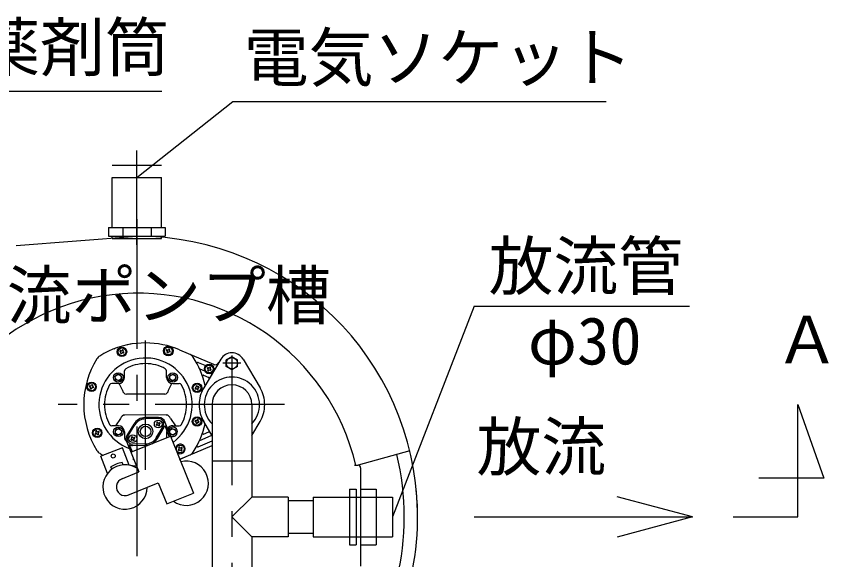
# Model space of a CAD drawing. Units: millimetres, scale not verified. Extents: x -9523 to 7796, y -6970 to 5108.
# Drawn here: x -4247 to -3307, y 159 to 788 of the extents above; entities that cross this region are included whole.
import ezdxf
from ezdxf.enums import TextEntityAlignment as Align

# ---------------------------------------------------------------- set-up
doc = ezdxf.new("R2010")
doc.units = ezdxf.units.MM
doc.header["$LTSCALE"] = 30
doc.linetypes.add('CHAIN1', pattern=[8, 5, -1, 1, -1])
for name, color, linetype, lineweight in [('0-0_KUTAI', 4, 'Continuous', 25), ('0-1_KIKI', 3, 'Continuous', 25), ('1-5_15', 3, 'Continuous', 25)]:
    doc.layers.add(name, color=color, linetype=linetype, lineweight=lineweight)
doc.styles.add('MS Gothic', font='')
doc.styles.get('MS Gothic').set_extended_font_data('MS Gothic')

msp = doc.modelspace()

# ---------------------------------------------------------------- linework, layer by layer
at = {"layer": '0-0_KUTAI'}
msp.add_lwpolyline([(-4078.65, 701.06), (-4304.73, 701.06), (-4734.96, 165.2)], dxfattribs=at)
at = {"layer": '0-1_KIKI', "linetype": 'CHAIN1'}
for p, q in [((-4107.7, 523.8), (-4107.7, 633.05)), ((-4107.7, 553.18), (-4107.7, -157.88)), ((-4097.7, 263.05), (-4097.7, 412.76)), ((-3997.7, 395.4), (-3997.7, 12.3)), ((-3936.66, 338.58), (-4198.89, 338.58))]:
    msp.add_line(p, q, dxfattribs=at)
at = {"layer": '0-1_KIKI'}
for p, q in [((-4136.2, 615.86), (-4079.2, 615.86)), ((-4136.2, 601.48), (-4079.2, 601.48)), ((-4136.2, 543.58), (-4136.2, 601.48)), ((-4079.2, 543.58), (-4079.2, 601.48)), ((-4140.61, 543.58), (-4074.79, 543.58)), ((-4124.15, 543.58), (-4124.15, 533.58)), ((-4091.25, 543.58), (-4091.25, 533.58)), ((-4074.79, 543.58), (-4074.79, 533.58)), ((-4247.37, 522.83), (-4107.7, 533.58)), ((-4136.2, 530.98), (-4136.2, 533.58)), ((-4136.2, 530.98), (-4079.2, 530.98)), ((-4079.2, 530.98), (-4079.2, 533.58)), ((-4127.09, 400.97), (-4127.3, 400.48)), ((-4126.38, 399.63), (-4127.14, 400.04)), ((-4126.66, 401.16), (-4125.85, 400.9)), ((-4126.37, 398.12), (-4126.1, 398.94)), ((-4125.69, 397.48), (-4126.17, 397.69)), ((-4124.84, 398.4), (-4125.24, 397.64)), ((-4125.15, 401.18), (-4124.75, 401.94)), ((-4124.3, 402.1), (-4123.81, 401.89)), ((-4123.32, 398.41), (-4124.14, 398.68)), ((-4123.62, 401.46), (-4123.88, 400.64)), ((-4123.6, 399.95), (-4122.84, 399.54)), ((-4122.89, 398.61), (-4122.69, 399.1)), ((-4073.41, 401.91), (-4073.62, 401.42)), ((-4072.7, 400.57), (-4073.46, 400.98)), ((-4072.98, 402.1), (-4072.17, 401.84)), ((-4072.69, 399.06), (-4072.42, 399.88)), ((-4072.01, 398.42), (-4072.49, 398.63)), ((-4071.16, 399.34), (-4071.56, 398.58)), ((-4071.47, 402.12), (-4071.07, 402.88)), ((-4070.62, 403.04), (-4070.13, 402.83)), ((-4069.64, 399.35), (-4070.46, 399.62)), ((-4069.94, 402.4), (-4070.2, 401.58)), ((-4069.92, 400.89), (-4069.16, 400.48)), ((-4069.21, 399.55), (-4069.01, 400.04)), ((-4058.41, 402.03), (-4019.19, 385.27)), ((-4036.89, 387.4), (-4029.23, 384.13)), ((-4010.59, 391.24), (-4030.36, 358)), ((-3987.2, 386.57), (-4008.2, 386.57)), ((-4004.2, 382.82), (-4004.2, 390.33)), ((-3991.2, 382.82), (-3991.2, 390.33)), ((-3984.81, 391.24), (-3965.04, 358)), ((-4122.17, 370.04), (-4122.16, 377.56)), ((-4073.23, 370.05), (-4073.23, 377.56)), ((-4034.91, 380.03), (-4029.6, 377.76)), ((-4025.95, 381.35), (-4026.22, 380.9)), ((-4025.43, 379.93), (-4026.13, 380.44)), ((-4025.62, 378.43), (-4025.24, 379.21)), ((-4025.5, 381.49), (-4024.72, 381.11)), ((-4025.03, 377.71), (-4025.48, 377.98)), ((-4024.06, 378.5), (-4024.56, 377.81)), ((-4024, 381.3), (-4023.49, 382)), ((-4022.56, 378.31), (-4023.33, 378.69)), ((-4023.03, 382.09), (-4022.58, 381.83)), ((-4022.44, 381.37), (-4022.82, 380.6)), ((-4022.63, 379.87), (-4021.93, 379.37)), ((-4022.1, 378.45), (-4021.84, 378.9)), ((-4019.87, 375.64), (-4018.33, 378.24)), ((-3997.7, 379.07), (-4004.2, 382.82)), ((-3991.2, 382.82), (-3997.7, 379.07)), ((-4133.07, 371.09), (-4130.21, 373.96)), ((-4128.12, 366.14), (-4125.26, 369.01)), ((-4070.13, 369.01), (-4069.09, 372.91)), ((-4070.13, 369.01), (-4067.28, 366.15)), ((-4069.09, 372.91), (-4065.19, 373.95)), ((-4067.28, 366.15), (-4063.37, 367.2)), ((-4065.19, 373.95), (-4062.33, 371.09)), ((-4063.37, 367.2), (-4062.33, 371.09)), ((-4030.41, 372.67), (-4024.47, 370.13)), ((-4022.02, 374.52), (-4021.64, 374.36)), ((-4162.58, 359.72), (-4162.43, 360.22)), ((-4161.58, 358.97), (-4162.38, 359.29)), ((-4162.02, 360.46), (-4161.18, 360.29)), ((-4161.41, 357.47), (-4161.23, 358.31)), ((-4160.52, 360.64), (-4160.2, 361.43)), ((-4159.92, 357.91), (-4160.24, 357.11)), ((-4159.27, 361.48), (-4159.77, 361.64)), ((-4158.41, 358.08), (-4159.25, 358.26)), ((-4159.03, 361.08), (-4159.2, 360.24)), ((-4158.85, 359.57), (-4158.05, 359.25)), ((-4157.85, 358.82), (-4158, 358.32)), ((-4129.16, 363.05), (-4136.68, 363.04)), ((-4124.24, 355.33), (-4128.16, 363.12)), ((-4071.17, 355.33), (-4067.25, 363.12)), ((-4066.23, 363.05), (-4058.72, 363.05)), ((-4040.4, 357.65), (-4040.25, 357.15)), ((-4039.4, 358.4), (-4040.2, 358.08)), ((-4039.22, 359.91), (-4039.05, 359.07)), ((-4038.98, 360.31), (-4038.48, 360.47)), ((-4037.73, 359.47), (-4038.05, 360.26)), ((-4036.23, 359.29), (-4037.07, 359.12)), ((-4036.67, 357.8), (-4035.87, 358.12)), ((-4035.67, 358.55), (-4035.82, 359.05)), ((-4161.17, 357.06), (-4160.67, 356.9)), ((-4075.49, 350.58), (-4119.91, 350.58)), ((-4039.84, 356.91), (-4039, 357.09)), ((-4038.33, 356.74), (-4038.01, 355.94)), ((-4037.08, 355.89), (-4037.58, 355.73)), ((-4036.84, 356.3), (-4037.02, 357.14)), ((-4020.7, 338.58), (-4020.7, 78.58)), ((-3974.7, 338.58), (-3974.7, 231.58)), ((-4126.58, 322.45), (-4132.29, 314.12)), ((-4073.75, 326.6), (-4121.8, 326.58)), ((-4082.67, 323.86), (-4097.97, 323.61)), ((-4082.64, 322.36), (-4097.94, 322.12)), ((-4076.05, 320.12), (-4042.13, 236.06)), ((-4068.83, 322.45), (-4063.12, 314.12)), ((-4040.4, 319.51), (-4040.25, 320.01)), ((-4039.84, 320.25), (-4039, 320.07)), ((-4038.33, 320.42), (-4038.01, 321.22)), ((-4037.08, 321.27), (-4037.58, 321.43)), ((-4036.84, 320.86), (-4037.02, 320.02)), ((-4129.17, 314.11), (-4136.68, 314.11)), ((-4128.12, 311.02), (-4125.26, 308.15)), ((-4111.42, 315.84), (-4119.29, 302.72)), ((-4118.01, 301.95), (-4110.14, 315.07)), ((-4085.27, 300.16), (-4077.4, 313.28)), ((-4084.92, 314.69), (-4085.18, 315.14)), ((-4085.08, 315.6), (-4084.38, 316.1)), ((-4084.19, 316.83), (-4084.54, 317.61)), ((-4083.69, 314.91), (-4084.47, 314.55)), ((-4083.95, 318.32), (-4084.4, 318.06)), ((-4083.97, 299.39), (-4076.12, 312.51)), ((-4083.48, 318.22), (-4082.99, 317.51)), ((-4082.47, 314.01), (-4082.97, 314.71)), ((-4082.27, 317.31), (-4081.49, 317.68)), ((-4081.56, 314.17), (-4082.01, 313.91)), ((-4081.77, 315.4), (-4081.41, 314.63)), ((-4080.87, 316.62), (-4081.58, 316.13)), ((-4081.04, 317.54), (-4080.77, 317.08)), ((-4077.45, 319.57), (-4076.7, 317.72)), ((-4075.33, 314.32), (-4070.15, 301.48)), ((-4067.28, 311.02), (-4070.14, 308.16)), ((-4067.28, 311.02), (-4063.37, 309.98)), ((-4066.24, 314.11), (-4058.72, 314.12)), ((-4063.12, 314.12), (-4058.73, 314.11)), ((-4039.4, 318.76), (-4040.2, 319.08)), ((-4039.22, 317.25), (-4039.05, 318.09)), ((-4038.98, 316.85), (-4038.48, 316.69)), ((-4037.73, 317.69), (-4038.05, 316.9)), ((-4036.23, 317.87), (-4037.07, 318.04)), ((-4036.67, 319.36), (-4035.87, 319.04)), ((-4035.67, 318.61), (-4035.82, 318.11)), ((-4020.39, 302.38), (-4030.36, 319.15)), ((-3974.7, 302.91), (-3965.04, 319.15)), ((-4155.59, 304.52), (-4155.86, 304.97)), ((-4155.77, 305.44), (-4155.07, 305.94)), ((-4154.89, 306.67), (-4155.27, 307.45)), ((-4154.36, 304.77), (-4155.14, 304.39)), ((-4154.68, 308.17), (-4155.13, 307.9)), ((-4154.22, 308.08), (-4153.71, 307.38)), ((-4153.13, 303.89), (-4153.64, 304.58)), ((-4152.98, 307.2), (-4152.21, 307.58)), ((-4152.67, 303.79), (-4152.21, 304.07)), ((-4152.46, 305.29), (-4152.08, 304.52)), ((-4151.58, 306.53), (-4152.28, 306.02)), ((-4151.76, 307.44), (-4151.49, 306.99)), ((-4133.07, 306.07), (-4130.21, 303.2)), ((-4122.17, 307.11), (-4122.16, 299.6)), ((-4114.67, 283.51), (-4068.76, 302.04)), ((-4113.4, 301.32), (-4113.85, 301.06)), ((-4112.93, 301.22), (-4112.44, 300.51)), ((-4073.23, 307.12), (-4073.24, 300.23)), ((-4070.14, 308.16), (-4069.09, 304.26)), ((-4069.09, 304.26), (-4065.19, 303.21)), ((-4034.91, 297.12), (-4021.64, 302.79)), ((-4030.41, 304.48), (-4024.47, 307.02)), ((-4120.13, 297.04), (-4105.42, 260.6)), ((-4116.66, 292.4), (-4113.29, 284.07)), ((-4114.37, 297.69), (-4114.63, 298.14)), ((-4114.53, 298.6), (-4113.83, 299.09)), ((-4113.64, 299.82), (-4113.99, 300.61)), ((-4113.14, 297.91), (-4113.92, 297.55)), ((-4097.7, 293.12), (-4112.76, 292.86)), ((-4111.92, 297.01), (-4112.42, 297.71)), ((-4111.72, 300.31), (-4110.94, 300.68)), ((-4111.01, 297.17), (-4111.46, 296.91)), ((-4111.22, 298.4), (-4110.86, 297.63)), ((-4110.33, 299.62), (-4111.03, 299.13)), ((-4110.49, 300.54), (-4110.22, 300.08)), ((-4036.89, 289.75), (-4020.7, 296.67)), ((-4124.48, 288.65), (-4149.42, 279.08)), ((-4116.77, 268.55), (-4124.48, 288.65)), ((-4112.74, 291.37), (-4097.7, 291.6)), ((-4059.45, 286.03), (-4059.14, 285.61)), ((-4059.41, 286.51), (-4058.77, 287.08)), ((-4058.66, 287.82), (-4059.12, 288.55)), ((-4059.03, 289.02), (-4058.61, 289.34)), ((-4057.94, 285.98), (-4058.67, 285.53)), ((-4058.14, 289.29), (-4057.57, 288.65)), ((-4057.97, 275.31), (-4020.7, 291.23)), ((-4056.62, 285.24), (-4057.2, 285.88)), ((-4056.82, 288.55), (-4056.09, 289)), ((-4055.73, 285.51), (-4056.15, 285.19)), ((-4056.1, 286.71), (-4055.64, 285.98)), ((-4055.36, 288.02), (-4056, 287.45)), ((-4055.31, 288.5), (-4055.63, 288.92)), ((-3791.79, 284.92), (-3851.7, 268.58)), ((-4141.71, 258.98), (-4149.42, 279.08)), ((-4112, 275.9), (-4112.1, 275.39)), ((-4111.15, 274.78), (-4111.85, 274.98)), ((-4110.69, 273.27), (-4110.66, 273.57)), ((-4110.38, 272.88), (-4110.41, 272.89)), ((-4058.41, 275.12), (-4047.04, 279.97)), ((-4020.7, 273.58), (-3974.7, 273.58)), ((-4136.77, 263.84), (-4137.75, 266.41)), ((-4123.69, 268.86), (-4124.68, 271.42)), ((-3855.75, 268.58), (-3851.7, 268.58)), ((-3848.7, 265.58), (-3848.7, 151.58)), ((-4125.82, 252.36), (-4105.42, 260.6)), ((-4118.27, 233.64), (-4082.92, 247.91)), ((-4082.92, 247.91), (-4073.09, 223.56)), ((-4073.09, 223.56), (-4042.13, 236.06)), ((-3861.7, 240.78), (-3861.7, 176.38)), ((-3848.7, 240.78), (-3830.7, 240.78)), ((-3830.7, 240.78), (-3830.7, 176.38)), ((-3932.7, 231.58), (-3974.7, 231.58)), ((-3932.7, 231.58), (-3932.7, 185.58)), ((-3932.7, 227.58), (-3903.7, 227.58)), ((-3903.7, 231.58), (-3811.7, 231.58)), ((-3903.7, 231.58), (-3903.7, 185.58)), ((-3811.7, 231.58), (-3811.7, 185.58)), ((-3464.56, 208.58), (-3551.5, 231.87)), ((-3932.7, 189.58), (-3903.7, 189.58)), ((-3932.7, 185.58), (-3974.7, 185.58)), ((-3974.7, 185.58), (-3974.7, 78.58)), ((-3903.7, 185.58), (-3811.7, 185.58)), ((-3861.7, 176.38), (-3853.7, 176.38)), ((-3848.7, 176.38), (-3830.7, 176.38))]:
    msp.add_line(p, q, dxfattribs=at)
at = {"layer": '0-1_KIKI', "color": 4}
for q in [(-3811.7, 208.58), (-3467.96, 452.63)]:
    msp.add_line((-3717.15, 452.63), q, dxfattribs=at)
msp.add_lwpolyline([(-4107.7, 601.48), (-3996.43, 689.57), (-3564.45, 689.57)], dxfattribs=at)
at = {"layer": '0-1_KIKI'}
for points in [[(-4140.61, 543.58), (-4140.61, 533.58), (-4074.79, 533.58)], [(-3991.2, 390.33), (-3997.7, 394.08), (-4004.2, 390.33)], [(-4128.12, 366.14), (-4132.03, 367.19), (-4133.07, 371.09)], [(-4125.26, 369.01), (-4126.31, 372.91), (-4130.21, 373.96)], [(-3417.48, 208.58), (-3342.48, 208.58), (-3342.48, 338.58), (-3312.48, 253.58), (-3387.48, 253.58)], [(-4128.12, 311.02), (-4132.03, 309.97), (-4133.07, 306.07)], [(-4125.26, 308.15), (-4126.31, 304.25), (-4130.21, 303.2)], [(-4063.37, 309.98), (-4062.33, 306.07), (-4065.19, 303.21)], [(-3861.7, 240.78), (-3853.7, 240.78), (-3853.7, 176.38)], [(-3974.7, 231.58), (-3997.7, 208.58), (-3974.7, 185.58)], [(-3717.31, 208.58), (-3464.56, 208.58), (-3551.5, 185.28)]]:
    msp.add_lwpolyline(points, dxfattribs=at)
for centre, radius in [((-4124.99, 399.79), 5.5), ((-4071.31, 400.73), 5.5), ((-4071.31, 400.73), 4.5), ((-4124.99, 399.79), 4.5), ((-3997.7, 386.57), 6.5), ((-4024.03, 379.9), 5.5), ((-4024.03, 379.9), 4.5), ((-4129.17, 370.04), 5.5), ((-4129.17, 370.04), 3.5), ((-4066.23, 370.05), 5.5), ((-4066.23, 370.05), 3.5), ((-4160.22, 359.27), 5.5), ((-4160.22, 359.27), 4.5), ((-4038.03, 358.1), 5.5), ((-4038.03, 358.1), 4.5), ((-4082.98, 316.12), 4.5), ((-4038.03, 319.06), 5.5), ((-4038.03, 319.06), 4.5), ((-4153.67, 305.98), 5.5), ((-4153.67, 305.98), 4.5), ((-4129.17, 307.11), 5.5), ((-4129.17, 307.11), 3.5), ((-4097.7, 307.61), 8.5), ((-4097.7, 307.61), 6.05), ((-4066.24, 307.11), 3.5), ((-4112.43, 299.12), 4.5), ((-4057.38, 287.27), 4.5), ((-4135.12, 279.1), 2.35)]:
    msp.add_circle(centre, radius, dxfattribs=at)
for centre, radius, start, end in [((-4107.7, 208.58), 325, 1.18552, 90), ((-4106.2, 208.58), 259, 13.395, 180), ((-4097.7, 310.07), 100, 95.739, 122.061), ((-4097.7, 310.07), 100, 78.423, 101.73), ((-4097.7, 310.07), 100, 66.864, 90), ((-4134.59, 405.17), 2, 291.201, 296.077), ((-4126.98, 400.35), 0.35, 157, 242), ((-4126.77, 400.83), 0.35, 72, 157), ((-4126.66, 399.12), 0.584, 342, 61.998), ((-4126.03, 398.01), 0.35, 162, 247.003), ((-4125.66, 401.45), 0.584, 252.002, 332), ((-4125.55, 397.8), 0.35, 246.997, 332), ((-4124.32, 398.12), 0.584, 72.002, 152), ((-4124.44, 401.77), 0.35, 66.997, 152), ((-4123.33, 400.46), 0.584, 162, 241.998), ((-4123.95, 401.57), 0.35, 342, 67.003), ((-4123.21, 398.75), 0.35, 252, 337), ((-4123.01, 399.23), 0.35, 337, 62), ((-4073.3, 401.29), 0.35, 157, 242), ((-4073.09, 401.77), 0.35, 72, 157), ((-4072.98, 400.06), 0.584, 342, 61.998), ((-4072.35, 398.95), 0.35, 162, 247.003), ((-4071.98, 402.39), 0.584, 252.002, 332), ((-4071.87, 398.74), 0.35, 246.997, 332), ((-4070.64, 399.06), 0.584, 72.002, 152), ((-4070.76, 402.71), 0.35, 66.997, 152), ((-4069.65, 401.4), 0.584, 162, 241.998), ((-4070.27, 402.51), 0.35, 342, 67.003), ((-4069.53, 399.69), 0.35, 252, 337), ((-4069.33, 400.17), 0.35, 337, 62), ((-4050.97, 387.98), 10, 33.295, 66.864), ((-3997.7, 383.57), 15, 30.738, 149.262), ((-4069.2, 338.58), 100, 147.939, 180), ((-4145.47, 386.35), 10, 122.061, 147.939), ((-4097.7, 338.58), 54, 306.092, 249.674), ((-4097.7, 338.58), 47.5, 90, 118.841), ((-4097.7, 338.58), 47.5, 61.159, 90), ((-4072.79, 386.71), 1, 320.589, 330), ((-4126.2, 338.58), 100, 12.837, 33.295), ((-4037.29, 386.48), 1, 66.864, 208.315), ((-4017.23, 389.87), 5, 246.864, 329.262), ((-4119.16, 377.56), 3, 118.841, 180), ((-4076.23, 377.56), 3, 0, 61.159), ((-4068.46, 384.21), 1, 150, 159.411), ((-4034.52, 380.95), 1, 204.807, 246.864), ((-4030.39, 375.92), 2, 32.051, 66.864), ((-4028.44, 385.97), 2, 246.864, 306.045), ((-4025.92, 380.72), 0.35, 149.26, 234.26), ((-4025.65, 381.17), 0.35, 64.26, 149.26), ((-4025.3, 378.28), 0.35, 154.26, 239.263), ((-4025.77, 379.46), 0.584, 334.26, 54.258), ((-4024.85, 378.01), 0.35, 239.257, 324.26), ((-4024.47, 381.64), 0.584, 244.262, 324.26), ((-4023.59, 378.16), 0.584, 64.262, 144.26), ((-4023.21, 381.79), 0.35, 59.257, 144.26), ((-4022.29, 380.34), 0.584, 154.26, 234.258), ((-4022.76, 381.52), 0.35, 334.26, 59.263), ((-4022.41, 378.63), 0.35, 244.26, 329.26), ((-4022.14, 379.08), 0.35, 329.26, 54.26), ((-4017.53, 379.87), 1, 179.701, 214.026), ((-4019.19, 378.75), 1, 329.262, 34.026), ((-4129.17, 370.04), 7, 270, 0), ((-4066.23, 370.05), 7, 180, 270), ((-4030.8, 371.75), 1, 66.864, 199.176), ((-3997.7, 338.58), 32, 315.951, 224.049), ((-4024.86, 369.21), 1, 329.262, 66.864), ((-4022.42, 373.6), 1, 66.864, 104.351), ((-4021.25, 375.28), 1, 246.864, 329.262), ((-4162.25, 359.62), 0.35, 162.997, 248), ((-4162.1, 360.12), 0.35, 78, 163.003), ((-4161.8, 358.43), 0.584, 348.002, 68), ((-4161.07, 357.39), 0.35, 168, 253), ((-4161.06, 360.86), 0.584, 258, 337.998), ((-4159.87, 361.3), 0.35, 73, 158), ((-4159.37, 357.69), 0.584, 78, 157.998), ((-4159.37, 361.15), 0.35, 348, 73), ((-4158.63, 360.11), 0.584, 168.002, 248), ((-4158.34, 358.42), 0.35, 258, 343.003), ((-4158.19, 358.93), 0.35, 342.997, 68), ((-4097.7, 338.58), 47.5, 151.159, 180), ((-4136.68, 360.05), 3, 90, 151.159), ((-4058.72, 360.05), 3, 28.841, 90), ((-4097.7, 338.58), 47.5, 0, 28.841), ((-4040.06, 357.76), 0.35, 112, 197.003), ((-4039.62, 358.94), 0.584, 292, 11.998), ((-4038.88, 359.98), 0.35, 107, 192), ((-4038.38, 360.13), 0.35, 22, 107), ((-4037.19, 359.69), 0.584, 202.002, 282), ((-4036.45, 357.26), 0.584, 112, 191.998), ((-4036.15, 358.95), 0.35, 16.997, 102), ((-4036, 358.45), 0.35, 292, 17.003), ((-3997.7, 338.58), 38, 149.262, 180), ((-3997.7, 338.58), 23, 0, 180), ((-3997.7, 338.58), 38, 0, 30.738), ((-4160.56, 357.24), 0.35, 253, 338), ((-4119.24, 355.53), 5, 182.277, 262.277), ((-4076.16, 355.53), 5, 277.723, 357.723), ((-4039.91, 357.25), 0.35, 196.997, 282), ((-4038.88, 356.52), 0.584, 22.002, 102), ((-4037.69, 356.07), 0.35, 202, 287), ((-4037.18, 356.22), 0.35, 287, 12), ((-4043.56, 341.08), 1, 260.588, 270), ((-4069.2, 338.58), 100, 180, 212.061), ((-4097.7, 338.58), 47.5, 180, 208.841), ((-4097.7, 338.58), 47.5, 331.159, 0), ((-4043.56, 336.08), 1, 90, 99.412), ((-3997.7, 338.58), 38, 180, 210.738), ((-3997.7, 338.58), 38, 329.262, 0), ((-4121.65, 321.58), 5, 90, 170), ((-4097.7, 307.61), 16, 120, 149.059), ((-4097.7, 307.61), 14.5, 120, 149.059), ((-4097.7, 307.61), 16, 90.941, 120), ((-4097.7, 307.61), 14.5, 90.941, 120), ((-4082.55, 316.37), 7.5, 13.961, 90.941), ((-4082.55, 316.37), 6, 329.059, 90.941), ((-4073.75, 321.58), 5, 10, 90), ((-4039.91, 319.91), 0.35, 78, 163.003), ((-4038.88, 320.64), 0.584, 258, 337.998), ((-4037.69, 321.09), 0.35, 73, 158), ((-4037.18, 320.94), 0.35, 348, 73), ((-4036.45, 319.9), 0.584, 168.002, 248), ((-4136.68, 317.11), 3, 208.841, 270), ((-4129.17, 307.11), 7, 0, 90), ((-4084.89, 315.32), 0.35, 125, 210.003), ((-4084.62, 314.86), 0.35, 209.997, 295), ((-4084.23, 317.76), 0.35, 120, 205), ((-4084.72, 316.58), 0.584, 305, 24.998), ((-4083.78, 318.02), 0.35, 35.027, 120.026), ((-4083.45, 314.38), 0.584, 35.002, 115), ((-4082.52, 317.84), 0.584, 215.002, 295), ((-4082.19, 314.21), 0.35, 215, 300), ((-4081.24, 315.65), 0.584, 125, 204.998), ((-4081.73, 314.48), 0.35, 300, 25), ((-4081.34, 317.37), 0.35, 29.997, 115), ((-4081.08, 316.91), 0.35, 305, 30.003), ((-4082.55, 316.37), 7.5, 329.059, 344.188), ((-4066.24, 307.11), 7, 90, 149.216), ((-4066.24, 307.11), 5.5, 241.616, 162.345), ((-4058.73, 317.11), 3, 270, 331.159), ((-4058.72, 317.12), 3, 270, 331.159), ((-4126.2, 338.58), 100, 326.705, 347.163), ((-4040.06, 319.4), 0.35, 162.997, 248), ((-4039.62, 318.22), 0.584, 348.002, 68), ((-4038.88, 317.18), 0.35, 168, 253), ((-4038.38, 317.03), 0.35, 253, 338), ((-4037.19, 317.47), 0.584, 78, 157.998), ((-4036.15, 318.21), 0.35, 258, 343.003), ((-4036, 318.71), 0.35, 342.997, 68), ((-4155.56, 305.16), 0.35, 126, 211.003), ((-4155.29, 304.7), 0.35, 210.997, 296), ((-4154.95, 307.6), 0.35, 121, 206), ((-4155.42, 306.42), 0.584, 306, 25.998), ((-4154.5, 307.87), 0.35, 36, 121), ((-4154.11, 304.24), 0.584, 36.002, 116), ((-4153.24, 307.72), 0.584, 216.002, 296), ((-4152.85, 304.09), 0.35, 216, 301), ((-4151.93, 305.55), 0.584, 126, 205.998), ((-4152.4, 304.37), 0.35, 301, 26), ((-4152.06, 307.26), 0.35, 30.997, 116), ((-4151.79, 306.81), 0.35, 306, 31.003), ((-4112.86, 298.87), 7.5, 149.059, 209.838), ((-4112.86, 298.87), 6, 149.059, 270.941), ((-4113.68, 300.75), 0.35, 120, 205), ((-4113.23, 301.01), 0.35, 35.027, 120.026), ((-4066.24, 307.11), 7, 167.002, 180), ((-4030.8, 305.4), 1, 160.824, 293.136), ((-4024.86, 307.94), 1, 293.136, 30.738), ((-4021.25, 301.87), 1, 30.738, 113.136), ((-4119.16, 299.6), 3, 180, 241.159), ((-4097.7, 338.58), 47.5, 241.159, 241.973), ((-4112.86, 298.87), 7.5, 239.591, 270.941), ((-4114.34, 298.32), 0.35, 125, 210.003), ((-4114.07, 297.86), 0.35, 209.997, 295), ((-4114.17, 299.58), 0.584, 305, 24.998), ((-4112.9, 297.38), 0.584, 35.002, 115), ((-4111.97, 300.84), 0.584, 215.002, 295), ((-4111.64, 297.21), 0.35, 215, 300), ((-4110.69, 298.65), 0.584, 125, 204.998), ((-4111.18, 297.47), 0.35, 300, 25), ((-4110.79, 300.36), 0.35, 29.997, 115), ((-4110.53, 299.9), 0.35, 305, 30.003), ((-4097.7, 307.61), 14.5, 270, 329.059), ((-4097.7, 307.61), 16, 270, 329.059), ((-4057.38, 287.27), 5.5, 226.135, 177.826), ((-4034.52, 296.2), 1, 113.136, 155.193), ((-4145.47, 290.8), 10, 212.061, 237.939), ((-4097.7, 367.08), 100, 237.939, 240.509), ((-4059.17, 286.24), 0.35, 132, 217), ((-4058.82, 288.74), 0.35, 126.997, 212), ((-4058.86, 285.82), 0.35, 217, 302), ((-4059.16, 287.52), 0.584, 312.002, 32), ((-4058.4, 289.06), 0.35, 42, 127.003), ((-4057.63, 285.49), 0.584, 42, 121.998), ((-4057.13, 289.04), 0.584, 222, 301.998), ((-4056.36, 285.47), 0.35, 222, 307.003), ((-4055.6, 287.02), 0.584, 132.002, 212), ((-4055.91, 288.71), 0.35, 37, 122), ((-4055.94, 285.79), 0.35, 306.997, 32), ((-4055.59, 288.29), 0.35, 312, 37), ((-4050.97, 289.17), 10, 293.136, 326.705), ((-4037.29, 290.67), 1, 151.685, 293.136), ((-4111.75, 275.32), 0.35, 169, 254), ((-4111.65, 275.84), 0.35, 100.104, 169), ((-4110.34, 273.23), 0.35, 174, 259.003), ((-4050.62, 247.63), 25.69, 234.759, 104.052), ((-4107.7, 208.58), 309.61, 346.497, 13.503), ((-4121.38, 243.27), 25.69, 56.075, 358.845), ((-4121.38, 243.27), 28.35, 96.69, 125.293), ((-4097.7, 367.08), 100, 258.92, 263.937), ((-3851.7, 265.58), 3, 0, 90), ((-4121.38, 243.27), 10.12, 107.883, 296.078), ((-4107.7, 208.58), 325, 270, 5.31267), ((-4107.7, 208.58), 259, 180, 346.605)]:
    msp.add_arc(centre, radius, start, end, dxfattribs=at)
at = {"layer": '1-5_15', "linetype": 'CHAIN1'}
msp.add_line((-6220.91, 208.58), (-4217.26, 208.58), dxfattribs=at)

# ---------------------------------------------------------------- texts
at = {"layer": '0-1_KIKI', "color": 4, "style": 'MS Gothic'}
for s, p in [('薬剤筒', (-4294.79, 708.46)), ('電気ソケット', (-3983.8, 696.64)), ('放流管', (-3700.4, 455.13)), ('放流ポンプ槽', (-4333.32, 421.2)), ('φ30', (-3655.04, 368.59)), ('Ａ', (-3369.17, 369.81)), ('放流', (-3714.45, 245.84))]:
    msp.add_text(s, height=54.99, dxfattribs=at).set_placement(p, align=Align.BOTTOM_LEFT)

doc.saveas('drawing.dxf')
